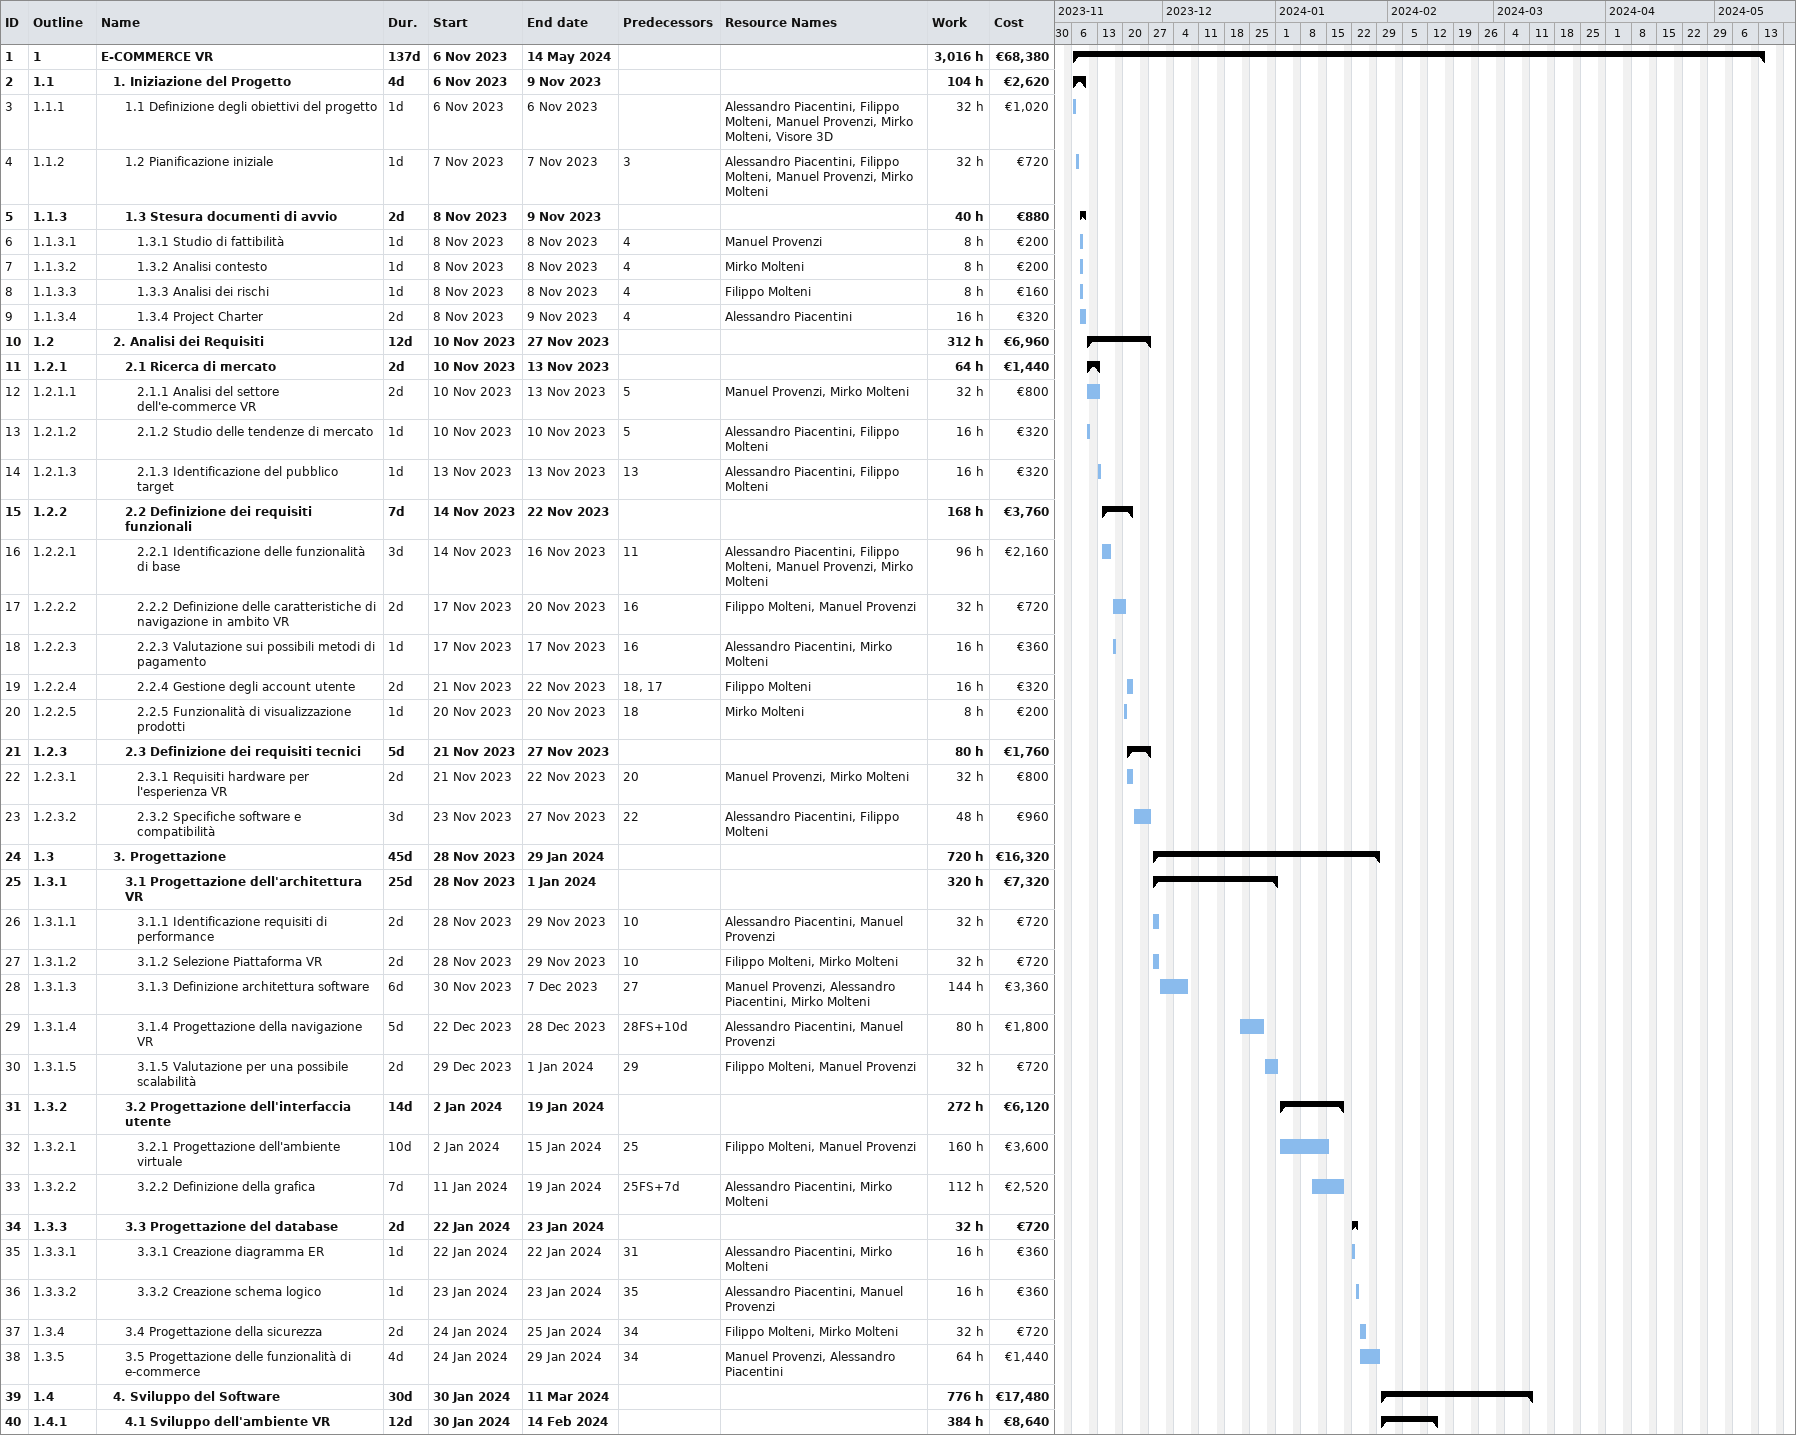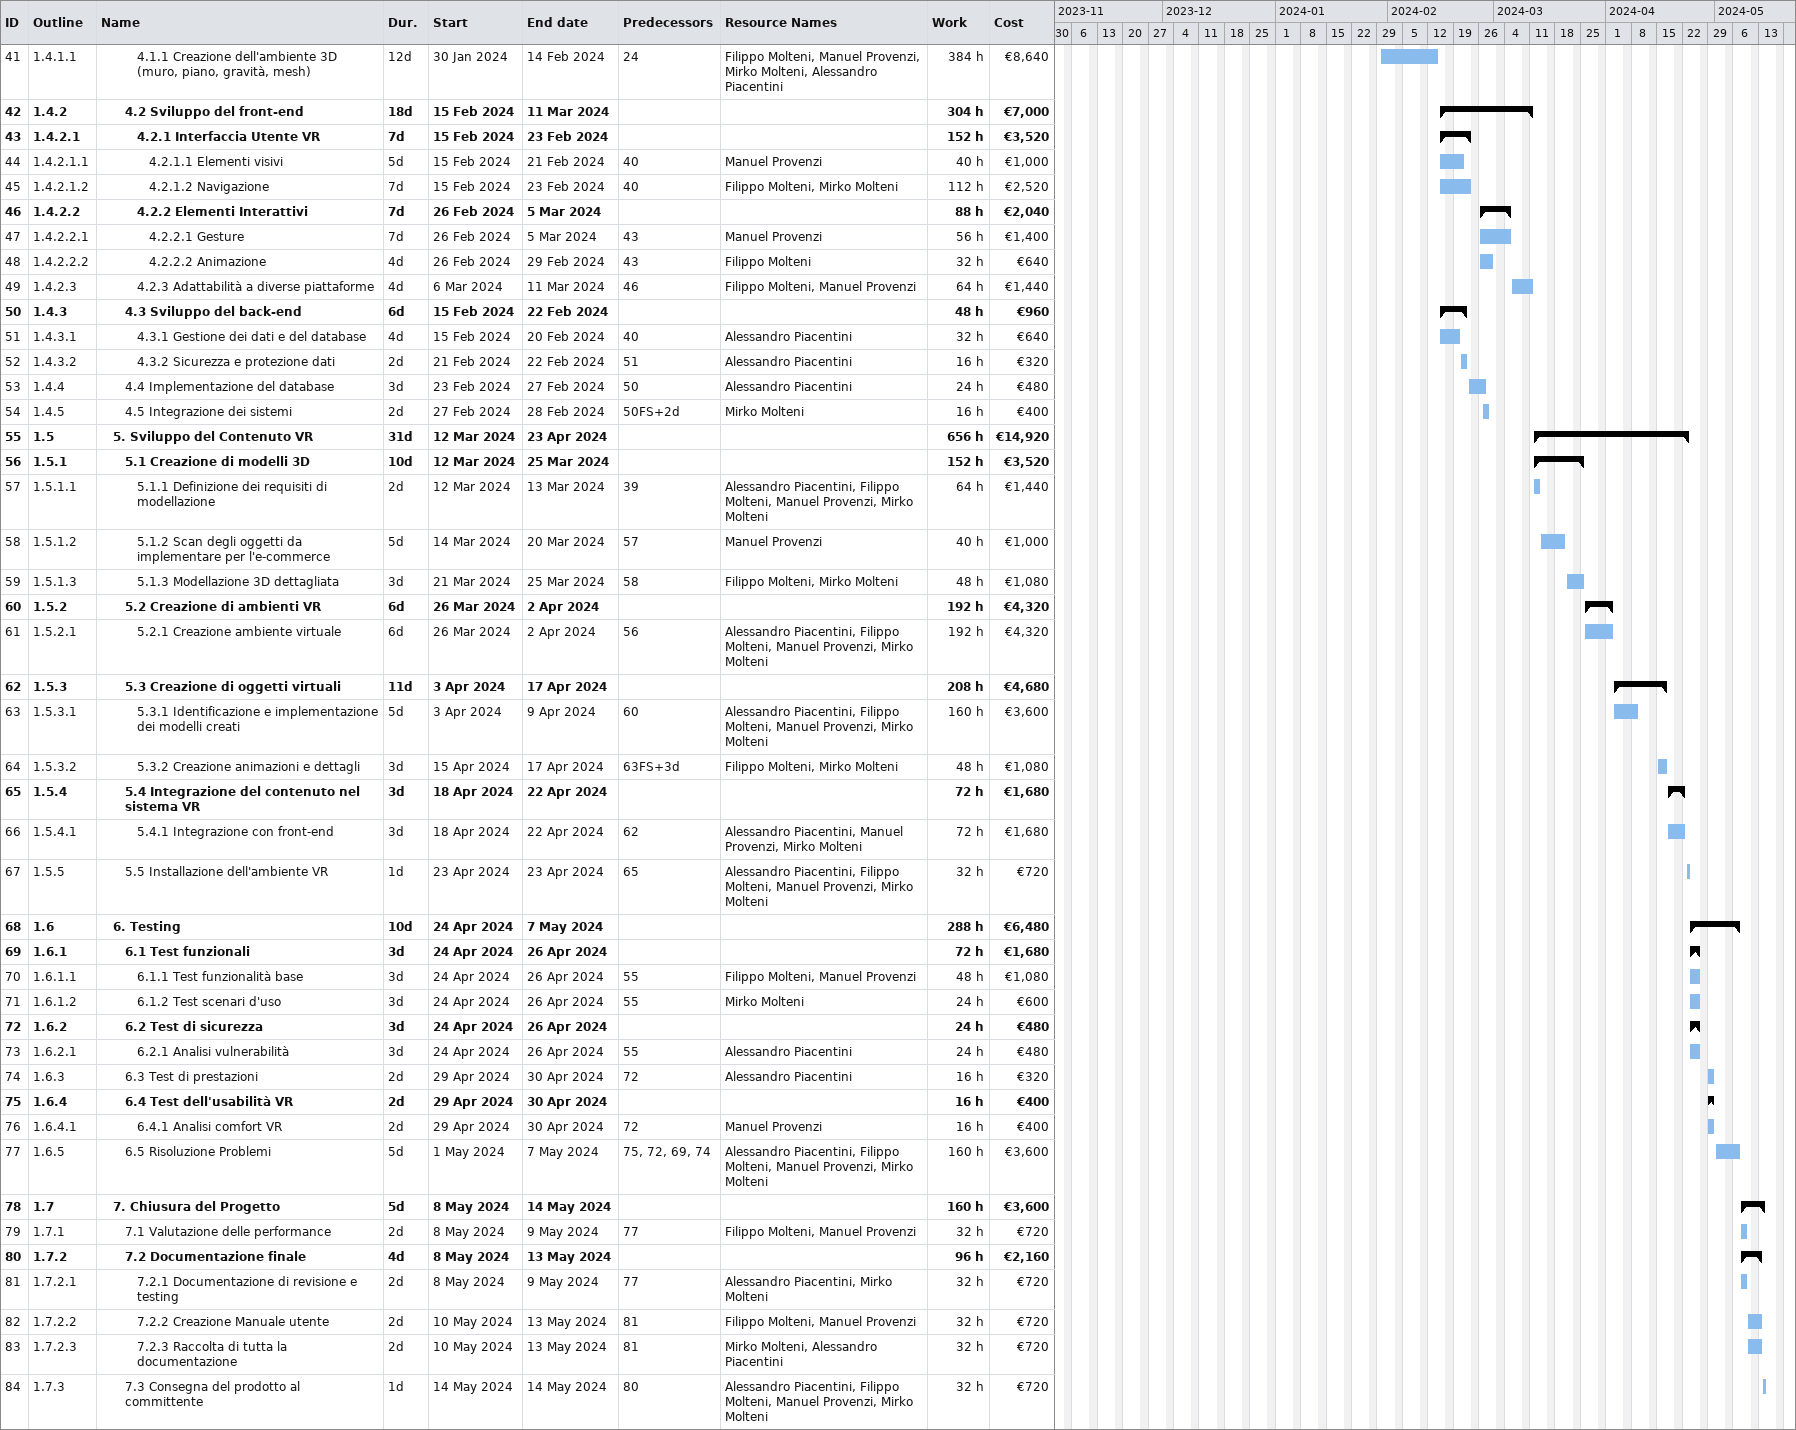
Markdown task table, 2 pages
| ID | WBS | Task | Duration | Start | Finish | Predecessors | Resources | Work (h) | Cost (€) |
|---|---|---|---|---|---|---|---|---|---|
| 1 | 1 | **E-COMMERCE VR** | 137d | 2023-11-06 | 2024-05-14 |  |  | 3016 | 68380 |
| 2 | 1.1 | **1. Iniziazione del Progetto** | 4d | 2023-11-06 | 2023-11-09 |  |  | 104 | 2620 |
| 3 | 1.1.1 | 1.1 Definizione degli obiettivi del progetto | 1d | 2023-11-06 | 2023-11-06 |  | Alessandro Piacentini, Filippo Molteni, Manuel Provenzi, Mirko Molteni, Visore 3D | 32 | 1020 |
| 4 | 1.1.2 | 1.2 Pianificazione iniziale | 1d | 2023-11-07 | 2023-11-07 | 3 | Alessandro Piacentini, Filippo Molteni, Manuel Provenzi, Mirko Molteni | 32 | 720 |
| 5 | 1.1.3 | **1.3 Stesura documenti di avvio** | 2d | 2023-11-08 | 2023-11-09 |  |  | 40 | 880 |
| 6 | 1.1.3.1 | 1.3.1 Studio di fattibilità | 1d | 2023-11-08 | 2023-11-08 | 4 | Manuel Provenzi | 8 | 200 |
| 7 | 1.1.3.2 | 1.3.2 Analisi contesto | 1d | 2023-11-08 | 2023-11-08 | 4 | Mirko Molteni | 8 | 200 |
| 8 | 1.1.3.3 | 1.3.3 Analisi dei rischi | 1d | 2023-11-08 | 2023-11-08 | 4 | Filippo Molteni | 8 | 160 |
| 9 | 1.1.3.4 | 1.3.4 Project Charter | 2d | 2023-11-08 | 2023-11-09 | 4 | Alessandro Piacentini | 16 | 320 |
| 10 | 1.2 | **2. Analisi dei Requisiti** | 12d | 2023-11-10 | 2023-11-27 |  |  | 312 | 6960 |
| 11 | 1.2.1 | **2.1 Ricerca di mercato** | 2d | 2023-11-10 | 2023-11-13 |  |  | 64 | 1440 |
| 12 | 1.2.1.1 | 2.1.1 Analisi del settore dell'e-commerce VR | 2d | 2023-11-10 | 2023-11-13 | 5 | Manuel Provenzi, Mirko Molteni | 32 | 800 |
| 13 | 1.2.1.2 | 2.1.2 Studio delle tendenze di mercato | 1d | 2023-11-10 | 2023-11-10 | 5 | Alessandro Piacentini, Filippo Molteni | 16 | 320 |
| 14 | 1.2.1.3 | 2.1.3 Identificazione del pubblico target | 1d | 2023-11-13 | 2023-11-13 | 13 | Alessandro Piacentini, Filippo Molteni | 16 | 320 |
| 15 | 1.2.2 | **2.2 Definizione dei requisiti funzionali** | 7d | 2023-11-14 | 2023-11-22 |  |  | 168 | 3760 |
| 16 | 1.2.2.1 | 2.2.1 Identificazione delle funzionalità di base | 3d | 2023-11-14 | 2023-11-16 | 11 | Alessandro Piacentini, Filippo Molteni, Manuel Provenzi, Mirko Molteni | 96 | 2160 |
| 17 | 1.2.2.2 | 2.2.2 Definizione delle caratteristiche di navigazione in ambito VR | 2d | 2023-11-17 | 2023-11-20 | 16 | Filippo Molteni, Manuel Provenzi | 32 | 720 |
| 18 | 1.2.2.3 | 2.2.3 Valutazione sui possibili metodi di pagamento | 1d | 2023-11-17 | 2023-11-17 | 16 | Alessandro Piacentini, Mirko Molteni | 16 | 360 |
| 19 | 1.2.2.4 | 2.2.4 Gestione degli account utente | 2d | 2023-11-21 | 2023-11-22 | 18, 17 | Filippo Molteni | 16 | 320 |
| 20 | 1.2.2.5 | 2.2.5 Funzionalità di visualizzazione prodotti | 1d | 2023-11-20 | 2023-11-20 | 18 | Mirko Molteni | 8 | 200 |
| 21 | 1.2.3 | **2.3 Definizione dei requisiti tecnici** | 5d | 2023-11-21 | 2023-11-27 |  |  | 80 | 1760 |
| 22 | 1.2.3.1 | 2.3.1 Requisiti hardware per l'esperienza VR | 2d | 2023-11-21 | 2023-11-22 | 20 | Manuel Provenzi, Mirko Molteni | 32 | 800 |
| 23 | 1.2.3.2 | 2.3.2 Specifiche software e compatibilità | 3d | 2023-11-23 | 2023-11-27 | 22 | Alessandro Piacentini, Filippo Molteni | 48 | 960 |
| 24 | 1.3 | **3. Progettazione** | 45d | 2023-11-28 | 2024-01-29 |  |  | 720 | 16320 |
| 25 | 1.3.1 | **3.1 Progettazione dell'architettura VR** | 25d | 2023-11-28 | 2024-01-01 |  |  | 320 | 7320 |
| 26 | 1.3.1.1 | 3.1.1 Identificazione requisiti di performance | 2d | 2023-11-28 | 2023-11-29 | 10 | Alessandro Piacentini, Manuel Provenzi | 32 | 720 |
| 27 | 1.3.1.2 | 3.1.2 Selezione Piattaforma VR | 2d | 2023-11-28 | 2023-11-29 | 10 | Filippo Molteni, Mirko Molteni | 32 | 720 |
| 28 | 1.3.1.3 | 3.1.3 Definizione architettura software | 6d | 2023-11-30 | 2023-12-07 | 27 | Manuel Provenzi, Alessandro Piacentini, Mirko Molteni | 144 | 3360 |
| 29 | 1.3.1.4 | 3.1.4 Progettazione della navigazione VR | 5d | 2023-12-22 | 2023-12-28 | 28FS+10d | Alessandro Piacentini, Manuel Provenzi | 80 | 1800 |
| 30 | 1.3.1.5 | 3.1.5 Valutazione per una possibile scalabilità | 2d | 2023-12-29 | 2024-01-01 | 29 | Filippo Molteni, Manuel Provenzi | 32 | 720 |
| 31 | 1.3.2 | **3.2 Progettazione dell'interfaccia utente** | 14d | 2024-01-02 | 2024-01-19 |  |  | 272 | 6120 |
| 32 | 1.3.2.1 | 3.2.1 Progettazione dell'ambiente virtuale | 10d | 2024-01-02 | 2024-01-15 | 25 | Filippo Molteni, Manuel Provenzi | 160 | 3600 |
| 33 | 1.3.2.2 | 3.2.2 Definizione della grafica | 7d | 2024-01-11 | 2024-01-19 | 25FS+7d | Alessandro Piacentini, Mirko Molteni | 112 | 2520 |
| 34 | 1.3.3 | **3.3 Progettazione del database** | 2d | 2024-01-22 | 2024-01-23 |  |  | 32 | 720 |
| 35 | 1.3.3.1 | 3.3.1 Creazione diagramma ER | 1d | 2024-01-22 | 2024-01-22 | 31 | Alessandro Piacentini, Mirko Molteni | 16 | 360 |
| 36 | 1.3.3.2 | 3.3.2 Creazione schema logico | 1d | 2024-01-23 | 2024-01-23 | 35 | Alessandro Piacentini, Manuel Provenzi | 16 | 360 |
| 37 | 1.3.4 | 3.4 Progettazione della sicurezza | 2d | 2024-01-24 | 2024-01-25 | 34 | Filippo Molteni, Mirko Molteni | 32 | 720 |
| 38 | 1.3.5 | 3.5 Progettazione delle funzionalità di e-commerce | 4d | 2024-01-24 | 2024-01-29 | 34 | Manuel Provenzi, Alessandro Piacentini | 64 | 1440 |
| 39 | 1.4 | **4. Sviluppo del Software** | 30d | 2024-01-30 | 2024-03-11 |  |  | 776 | 17480 |
| 40 | 1.4.1 | **4.1 Sviluppo dell'ambiente VR** | 12d | 2024-01-30 | 2024-02-14 |  |  | 384 | 8640 |
| 41 | 1.4.1.1 | 4.1.1 Creazione dell'ambiente 3D (muro, piano, gravità, mesh) | 12d | 2024-01-30 | 2024-02-14 | 24 | Filippo Molteni, Manuel Provenzi, Mirko Molteni, Alessandro Piacentini | 384 | 8640 |
| 42 | 1.4.2 | **4.2 Sviluppo del front-end** | 18d | 2024-02-15 | 2024-03-11 |  |  | 304 | 7000 |
| 43 | 1.4.2.1 | **4.2.1 Interfaccia Utente VR** | 7d | 2024-02-15 | 2024-02-23 |  |  | 152 | 3520 |
| 44 | 1.4.2.1.1 | 4.2.1.1 Elementi visivi | 5d | 2024-02-15 | 2024-02-21 | 40 | Manuel Provenzi | 40 | 1000 |
| 45 | 1.4.2.1.2 | 4.2.1.2 Navigazione | 7d | 2024-02-15 | 2024-02-23 | 40 | Filippo Molteni, Mirko Molteni | 112 | 2520 |
| 46 | 1.4.2.2 | **4.2.2 Elementi Interattivi** | 7d | 2024-02-26 | 2024-03-05 |  |  | 88 | 2040 |
| 47 | 1.4.2.2.1 | 4.2.2.1 Gesture | 7d | 2024-02-26 | 2024-03-05 | 43 | Manuel Provenzi | 56 | 1400 |
| 48 | 1.4.2.2.2 | 4.2.2.2 Animazione | 4d | 2024-02-26 | 2024-02-29 | 43 | Filippo Molteni | 32 | 640 |
| 49 | 1.4.2.3 | 4.2.3 Adattabilità a diverse piattaforme | 4d | 2024-03-06 | 2024-03-11 | 46 | Filippo Molteni, Manuel Provenzi | 64 | 1440 |
| 50 | 1.4.3 | **4.3 Sviluppo del back-end** | 6d | 2024-02-15 | 2024-02-22 |  |  | 48 | 960 |
| 51 | 1.4.3.1 | 4.3.1 Gestione dei dati e del database | 4d | 2024-02-15 | 2024-02-20 | 40 | Alessandro Piacentini | 32 | 640 |
| 52 | 1.4.3.2 | 4.3.2 Sicurezza e protezione dati | 2d | 2024-02-21 | 2024-02-22 | 51 | Alessandro Piacentini | 16 | 320 |
| 53 | 1.4.4 | 4.4 Implementazione del database | 3d | 2024-02-23 | 2024-02-27 | 50 | Alessandro Piacentini | 24 | 480 |
| 54 | 1.4.5 | 4.5 Integrazione dei sistemi | 2d | 2024-02-27 | 2024-02-28 | 50FS+2d | Mirko Molteni | 16 | 400 |
| 55 | 1.5 | **5. Sviluppo del Contenuto VR** | 31d | 2024-03-12 | 2024-04-23 |  |  | 656 | 14920 |
| 56 | 1.5.1 | **5.1 Creazione di modelli 3D** | 10d | 2024-03-12 | 2024-03-25 |  |  | 152 | 3520 |
| 57 | 1.5.1.1 | 5.1.1 Definizione dei requisiti di modellazione | 2d | 2024-03-12 | 2024-03-13 | 39 | Alessandro Piacentini, Filippo Molteni, Manuel Provenzi, Mirko Molteni | 64 | 1440 |
| 58 | 1.5.1.2 | 5.1.2 Scan degli oggetti da implementare per l'e-commerce | 5d | 2024-03-14 | 2024-03-20 | 57 | Manuel Provenzi | 40 | 1000 |
| 59 | 1.5.1.3 | 5.1.3 Modellazione 3D dettagliata | 3d | 2024-03-21 | 2024-03-25 | 58 | Filippo Molteni, Mirko Molteni | 48 | 1080 |
| 60 | 1.5.2 | **5.2 Creazione di ambienti VR** | 6d | 2024-03-26 | 2024-04-02 |  |  | 192 | 4320 |
| 61 | 1.5.2.1 | 5.2.1 Creazione ambiente virtuale | 6d | 2024-03-26 | 2024-04-02 | 56 | Alessandro Piacentini, Filippo Molteni, Manuel Provenzi, Mirko Molteni | 192 | 4320 |
| 62 | 1.5.3 | **5.3 Creazione di oggetti virtuali** | 11d | 2024-04-03 | 2024-04-17 |  |  | 208 | 4680 |
| 63 | 1.5.3.1 | 5.3.1 Identificazione e implementazione dei modelli creati | 5d | 2024-04-03 | 2024-04-09 | 60 | Alessandro Piacentini, Filippo Molteni, Manuel Provenzi, Mirko Molteni | 160 | 3600 |
| 64 | 1.5.3.2 | 5.3.2 Creazione animazioni e dettagli | 3d | 2024-04-15 | 2024-04-17 | 63FS+3d | Filippo Molteni, Mirko Molteni | 48 | 1080 |
| 65 | 1.5.4 | **5.4 Integrazione del contenuto nel sistema VR** | 3d | 2024-04-18 | 2024-04-22 |  |  | 72 | 1680 |
| 66 | 1.5.4.1 | 5.4.1 Integrazione con front-end | 3d | 2024-04-18 | 2024-04-22 | 62 | Alessandro Piacentini, Manuel Provenzi, Mirko Molteni | 72 | 1680 |
| 67 | 1.5.5 | 5.5 Installazione dell'ambiente VR | 1d | 2024-04-23 | 2024-04-23 | 65 | Alessandro Piacentini, Filippo Molteni, Manuel Provenzi, Mirko Molteni | 32 | 720 |
| 68 | 1.6 | **6. Testing** | 10d | 2024-04-24 | 2024-05-07 |  |  | 288 | 6480 |
| 69 | 1.6.1 | **6.1 Test funzionali** | 3d | 2024-04-24 | 2024-04-26 |  |  | 72 | 1680 |
| 70 | 1.6.1.1 | 6.1.1 Test funzionalità base | 3d | 2024-04-24 | 2024-04-26 | 55 | Filippo Molteni, Manuel Provenzi | 48 | 1080 |
| 71 | 1.6.1.2 | 6.1.2 Test scenari d'uso | 3d | 2024-04-24 | 2024-04-26 | 55 | Mirko Molteni | 24 | 600 |
| 72 | 1.6.2 | **6.2 Test di sicurezza** | 3d | 2024-04-24 | 2024-04-26 |  |  | 24 | 480 |
| 73 | 1.6.2.1 | 6.2.1 Analisi vulnerabilità | 3d | 2024-04-24 | 2024-04-26 | 55 | Alessandro Piacentini | 24 | 480 |
| 74 | 1.6.3 | 6.3 Test di prestazioni | 2d | 2024-04-29 | 2024-04-30 | 72 | Alessandro Piacentini | 16 | 320 |
| 75 | 1.6.4 | **6.4 Test dell'usabilità VR** | 2d | 2024-04-29 | 2024-04-30 |  |  | 16 | 400 |
| 76 | 1.6.4.1 | 6.4.1 Analisi comfort VR | 2d | 2024-04-29 | 2024-04-30 | 72 | Manuel Provenzi | 16 | 400 |
| 77 | 1.6.5 | 6.5 Risoluzione Problemi | 5d | 2024-05-01 | 2024-05-07 | 75, 72, 69, 74 | Alessandro Piacentini, Filippo Molteni, Manuel Provenzi, Mirko Molteni | 160 | 3600 |
| 78 | 1.7 | **7. Chiusura del Progetto** | 5d | 2024-05-08 | 2024-05-14 |  |  | 160 | 3600 |
| 79 | 1.7.1 | 7.1 Valutazione delle performance | 2d | 2024-05-08 | 2024-05-09 | 77 | Filippo Molteni, Manuel Provenzi | 32 | 720 |
| 80 | 1.7.2 | **7.2 Documentazione finale** | 4d | 2024-05-08 | 2024-05-13 |  |  | 96 | 2160 |
| 81 | 1.7.2.1 | 7.2.1 Documentazione di revisione e testing | 2d | 2024-05-08 | 2024-05-09 | 77 | Alessandro Piacentini, Mirko Molteni | 32 | 720 |
| 82 | 1.7.2.2 | 7.2.2 Creazione Manuale utente | 2d | 2024-05-10 | 2024-05-13 | 81 | Filippo Molteni, Manuel Provenzi | 32 | 720 |
| 83 | 1.7.2.3 | 7.2.3 Raccolta di tutta la documentazione | 2d | 2024-05-10 | 2024-05-13 | 81 | Mirko Molteni, Alessandro Piacentini | 32 | 720 |
| 84 | 1.7.3 | 7.3 Consegna del prodotto al committente | 1d | 2024-05-14 | 2024-05-14 | 80 | Alessandro Piacentini, Filippo Molteni, Manuel Provenzi, Mirko Molteni | 32 | 720 |
